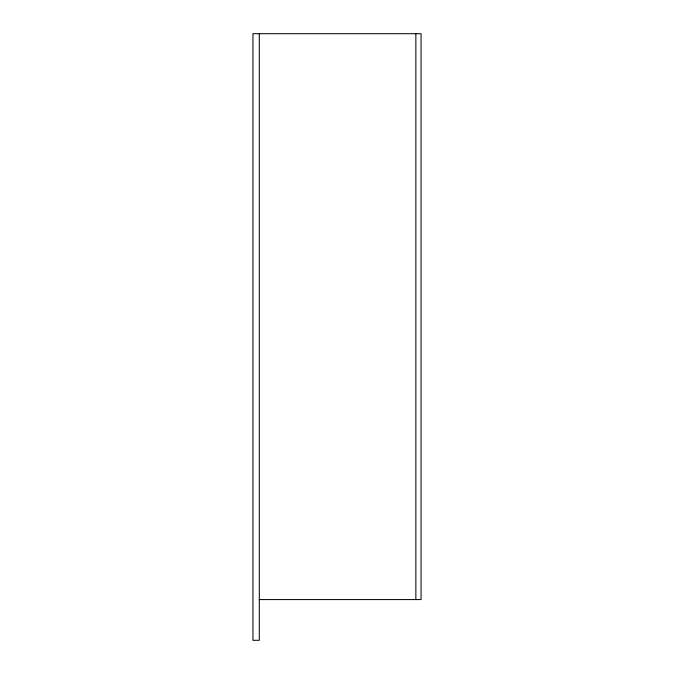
<?xml version="1.0" encoding="UTF-8"?>
<svg xmlns="http://www.w3.org/2000/svg" width="674" height="674" viewBox="0 0 674 674"><rect width="100%" height="100%" fill="white"/><g stroke="black" fill="none" stroke-linecap="round" stroke-linejoin="round"><path stroke-width="1.01" d="M259.296 599.574L421.056 599.574L421.056 33.7L252.944 33.7L252.944 640.3L259.296 640.3L259.296 33.7M415.858 33.7L415.858 599.574"/></g></svg>
